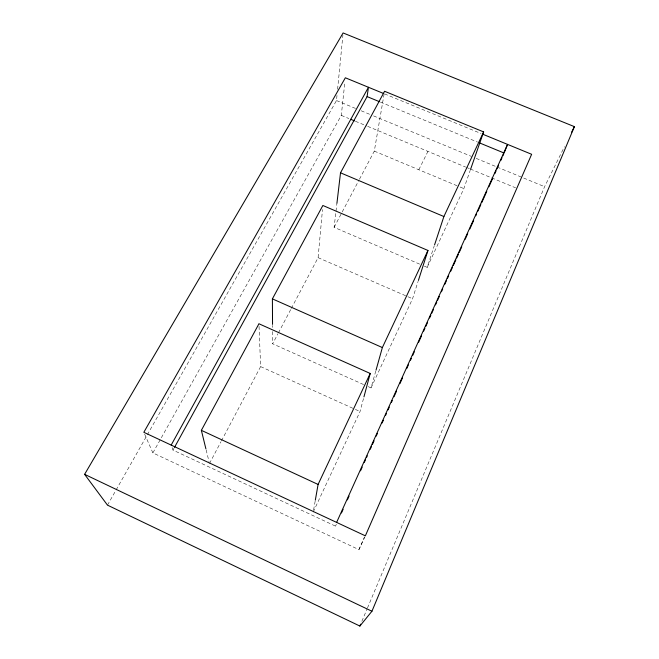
<?xml version="1.0" encoding="UTF-8"?>
<svg xmlns="http://www.w3.org/2000/svg" width="659" height="659" viewBox="0 0 659 659"><rect width="100%" height="100%" fill="white"/><g stroke="black" fill="none" stroke-linecap="round" stroke-linejoin="round"><path stroke-width="0.49" stroke-dasharray="3.29 2.47" d="M291.311 308.428L318.091 257.661L322.49 209.57M116.108 489.934L336.494 100.555L337.095 94.41M337.597 89.286L342.911 35.001M364.929 536.755L358.941 549.639L152.88 452.898L341.288 115.383L344.797 82.869M419.651 264.127L334.097 227.322L336.947 203.096M359.468 179.24L374.304 151.117L384.057 94.319M313.593 510.033L315.15 501.178M313.247 512.002L360.036 411.521L363.686 397.863M368.233 386.635L371.042 387.896L375.737 371.165M172.09 447.593L173.004 450.097L335.513 526.129L336.065 524.267M371.042 387.896L412.559 298.741L418.103 281.36M424.355 266.145L427.172 267.356L434.248 245.856M427.172 267.356L463.862 188.589L470.221 170.335M361.865 621.305L367.055 608.974M367.458 608.018L544.589 186.703L564.458 146.66M358.941 549.639L364.287 537.365M335.513 526.129L336.354 524.259M418.827 169.75L427.938 151.397M209.488 463.508L220.963 441.769M221.44 440.863L260.618 366.593L258.946 323.767M363.546 384.535L272.653 343.784L277.917 333.808M278.395 332.902L290.833 309.335M334.097 227.322L341.757 212.808M342.235 211.901L358.982 180.146M173.004 450.097L173.992 448.293M107.491 505.148L115.597 490.823M384.543 93.883L481.07 133.522M380.416 102.087L477.495 142.072M336.494 100.555L355.498 108.422M361.198 110.786L369.748 114.328M373.554 115.902L471.424 156.414M476.177 158.382L496.128 166.645M497.084 167.032L544.589 186.703M341.288 115.383L348.817 118.513M355.415 121.256L366.717 125.951M367.656 126.339L465.633 167.056M466.572 167.452L469.406 168.622M470.345 169.017L515.577 187.815M374.304 151.117L459.166 186.621M460.106 187.016L463.862 188.589M318.091 257.661L406.949 296.303M407.88 296.707L412.559 298.741M260.618 366.593L354.41 408.984M355.349 409.404L360.036 411.521M144.65 434.174L152.88 452.898M206.143 449.85L209.01 461.555M272.554 325.414L272.562 327.449M272.587 331.535L272.653 343.784"/><path stroke-width="0.99" d="M336.947 203.096L340.514 172.815L384.576 91.271L483.632 131.915L470.559 169.371M174.487 447.395L367.096 96.601L368.455 87.276L171.183 445.089M315.323 500.197L318.091 484.447L370.21 373.455L258.946 323.767L201.366 430.335L205.905 448.87M363.949 396.883L370.21 373.455M376.017 370.185L382.368 347.557L427.963 250.461L322.861 205.484L272.398 298.873L272.546 324.393M418.416 280.396L427.963 250.461M434.569 244.876L443.894 216.531L483.632 131.915M371.94 611.247L574.393 126.635L343.108 32.95L84.607 474.34L107.491 505.148L359.872 626.05L371.94 611.247L84.607 474.34M359.872 626.05L360.671 624.155M336.617 522.406L507.57 144.403L504.135 153.045L479.398 142.855M341.444 513.007L343.133 509.259M347.375 499.884L349.064 496.136M360.506 470.823L362.203 467.074M364.32 462.387L365.588 459.578M366.437 457.7L367.285 455.83M370.251 449.265L371.519 446.456M372.368 444.578L374.065 440.83M376.182 436.143L377.459 433.325M382.113 423.02L383.39 420.203M385.507 415.516L386.355 413.646M388.044 409.898L389.321 407.081M391.438 402.394L392.286 400.524M393.983 396.767L396.52 391.149M399.914 383.645L402.451 378.019M406.694 368.653L408.382 364.897M410.499 360.209L411.348 358.339M412.625 355.522L414.313 351.774M418.556 342.4L421.521 335.843M423.638 331.156L424.907 328.339M425.755 326.469L427.452 322.712M429.569 318.025L430.838 315.216M431.686 313.338L433.383 309.59M435.5 304.903L436.769 302.094M437.617 300.216L439.314 296.468M441.431 291.78L442.7 288.971M444.825 284.284L446.514 280.536M447.362 278.658L448.639 275.849M450.756 271.162L452.445 267.406M453.293 265.536L455.839 259.91M456.687 258.031L458.384 254.283M459.224 252.413L461.77 246.787M465.155 239.291L467.701 233.665M469.818 228.978L473.632 220.543M475.749 215.855L476.597 213.977M477.874 211.168L480.839 204.603M481.68 202.725L486.77 191.481M488.887 186.794L492.701 178.358M494.818 173.671L496.087 170.854M496.935 168.984L498.632 165.236M500.749 160.549L502.018 157.732M502.866 155.862L503.715 153.984M571.683 132.097L574.393 126.635M383.596 93.496L345.349 77.787L143.827 432.304L365.358 535.833L531.64 154.288L482.965 134.296M367.096 96.601L379.469 101.7M350.703 119.295L354.468 120.861M340.514 172.815L443.894 216.531M272.398 298.873L382.368 347.557M201.366 430.335L318.091 484.447"/></g></svg>
